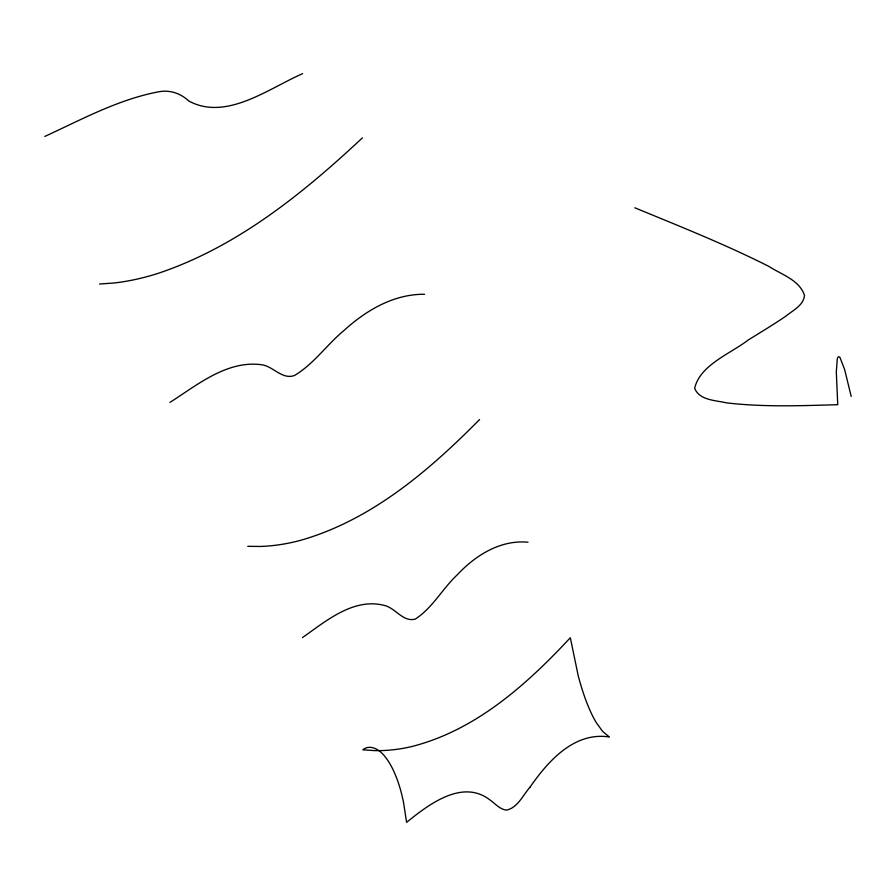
<?xml version="1.0" encoding="UTF-8"?>
<svg xmlns="http://www.w3.org/2000/svg" width="896" height="896" viewBox="0 0 896 896"><rect width="100%" height="100%" fill="white"/><g stroke="black" fill="none" stroke-linecap="round" stroke-linejoin="round"><path stroke-width="1.34" d="M479.573 419.53C428.893 470.837 371.179 520.218 300.474 540.355A166.208 110.902 -35.5 0 1 260.501 546.448L247.789 546.325M362.41 137.861C302.523 193.883 236.365 247.341 157.517 273.56A187.634 103.981 -33.6 0 1 113.389 283.058L99.546 284.01M302.478 637.571C325.853 621.219 353.371 597.554 384.07 605.36C395.382 607.757 402.853 622.362 415.229 619.125C432.421 608.059 442.288 588.93 457.005 575.064C475.171 555.554 500.349 539.582 528.035 542.226M169.971 402.382C197.221 385.022 226.968 360.102 261.475 364.728C273.179 366.162 281.949 379.87 294.347 375.558C313.734 364.146 326.726 344.747 343.941 330.546C366.016 310.408 393.826 293.933 424.57 294.28M302.646 73.662C269.136 88.122 226.173 121.475 188.72 100.946C180.611 93.274 169.422 89.544 158.346 91.862C118.138 99.49 81.648 119.515 44.8 136.438M634.827 207.782C679.795 226.341 725.099 244.317 768.566 266.246C781.066 274.378 799.534 279.888 804.496 295.434C803.566 305.413 792.982 310.307 786.061 316.008C773.651 324.542 760.704 332.237 747.947 340.2C730.442 353.696 700.022 364.885 694.658 388.27C699.362 400.4 715.658 400.299 726.421 402.842C763.347 407.21 800.654 405.742 837.749 404.701L836.304 371.997L837.29 358.982A50.03 5.88 82.4 0 1 840.09 357.762L844.715 369.802L851.2 396.469M529.861 787.371C522.838 795.312 517.709 807.778 506.408 810.141C499.475 809.256 494.906 803.242 489.418 799.534C461.787 778.837 428.254 804.888 406.594 822.338L403.547 802.514A90.294 35.515 87.6 0 0 396.738 778.277L393.994 771.68A92.826 36.534 87.6 0 0 384.832 756.426C380.027 749.963 370.261 743.658 362.802 749.818L374.528 750.602A149.52 112.717 -38.3 0 0 411.051 746.715C475.149 730.755 526.434 684.914 570.326 637.728L578.256 675.954A130.626 34.574 83.8 0 0 596.333 722.714L602.627 731.394L609.291 736.96C574.011 731.595 547.971 761.309 529.861 787.371"/></g></svg>
